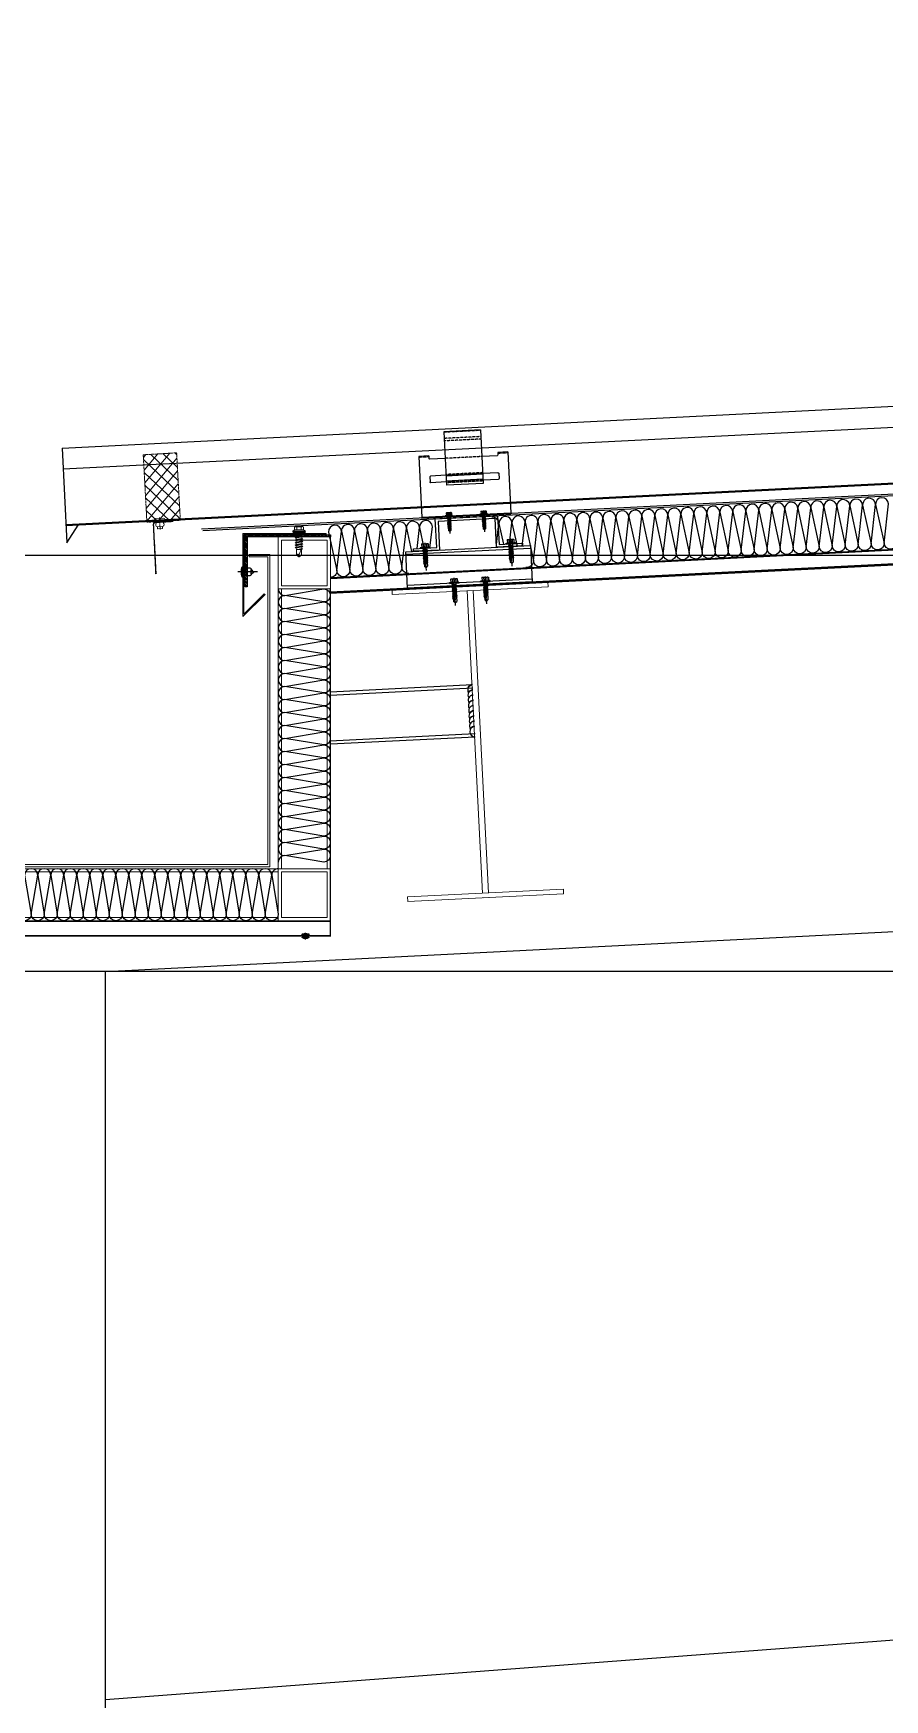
# Model space of a CAD drawing. Extents: x -599358 to 2865263, y -1062760 to 486533.
# Drawn here: x 979368 to 980186, y -666643 to -665041 of the extents above; entities that cross this region are included whole.
import ezdxf

# ---------------------------------------------------------------- set-up
doc = ezdxf.new("R2010")
doc.units = 0
for name, pattern in [('__DASH', [0.35, 0.25, -0.1]), ('CENTER', [2, 1.25, -0.25, 0.25, -0.25]), ('CENTER2', [28.575, 19.05, -3.175, 3.175, -3.175]), ('DASH', [0.35, 0.25, -0.1]), ('DOTE', [2.42, 2, -0.2, 0.02, -0.2]), ('HIDDEN', [0.375, 0.25, -0.125])]:
    doc.linetypes.add(name, pattern=pattern)
for name, color, linetype, lineweight in [('00-BW', 140, 'HIDDEN', 5), ('0CABR-零部件（螺钉、螺栓、五金件）', 53, 'Continuous', 13), ('S-dim', 81, 'Continuous', 0), ('T码、堵头、配件', 6, 'Continuous', 13), ('屋面板', 6, 'Continuous', 13), ('底板111', 5, 'Continuous', 13), ('粗', 7, 'Continuous', 50), ('紧固件', 4, 'Continuous', 13)]:
    doc.layers.add(name, color=color, linetype=linetype, lineweight=lineweight)
for name, color, linetype in [('3索引', 3, 'Continuous'), ('A-AXIS-DOTE', 14, 'DOTE'), ('A-AXIS-SYMB', 3, 'Continuous'), ('A-LIN-V', 9, 'Continuous'), ('BWM', 8, 'Continuous'), ('cen', 1, 'CENTER'), ('COLUMN', 9, 'Continuous'), ('HATCH', 66, 'Continuous'), ('PJ', 151, 'Continuous'), ('Q-焊缝', 8, 'Continuous'), ('SCREW', 233, 'Continuous'), ('SEAMLOK75 - SHEET', 6, 'Continuous'), ('ZX', 1, 'CENTER2'), ('拉铆钉', 243, 'Continuous'), ('配件', 4, 'Continuous'), ('钢承板', 253, 'Continuous')]:
    doc.layers.add(name, color=color, linetype=linetype)

# ---------------------------------------------------------------- blocks, each defined once
blk = doc.blocks.new('55555')
at = {"layer": 'A-LIN-V', "color": 4}
for p, q in [((350, 700), (8250, 1100)), ((350, 0), (8250, 600))]:
    blk.add_line(p, q, dxfattribs=at)
at = {"layer": 'COLUMN'}
blk.add_lwpolyline([(-350, 700), (-350, -14200), (350, -14200), (350, 700)], close=True, dxfattribs=at)
blk = doc.blocks.new('*U688')
at = {"layer": '紧固件', "extrusion": (-3.52327e-23, -6.31601e-13, -1)}
for p, q in [((2.5, 0), (-2.5, 0)), ((2.5, -6.1), (-2.5, -6.1))]:
    blk.add_line(p, q, dxfattribs=at)
at = {"layer": '紧固件', "color": 1, "linetype": 'CENTER', "ltscale": 0.01, "extrusion": (-3.52327e-23, -6.31601e-13, -1)}
blk.add_line((0, 2.9), (0, -8.6), dxfattribs=at)
at = {"layer": '紧固件', "extrusion": (-3.52327e-23, -6.31601e-13, -1)}
blk.add_lwpolyline([(-4, 2), (4, 2, -1), (4, 0), (2.5, 0), (2.5, -1.9, -0.72774), (2.5, -6.1), (2.5, -7.4, -0.414214), (2, -7.9), (-2, -7.9, -0.414214), (-2.5, -7.4), (-2.5, -6.1, -0.72774), (-2.5, -1.9), (-2.5, 0), (-4, 0, -1)], format="xyb", close=True, dxfattribs=at)
blk = doc.blocks.new('*U2059')
at = {"layer": 'T码、堵头、配件', "linetype": 'DASH', "ltscale": 3}
h = blk.add_hatch(dxfattribs=at)
h.set_pattern_fill('NET', color=13, scale=2, angle=45, style=0)
h.paths.add_polyline_path([(12.3, 47.5), (-12.7, 47.5), (-12.7, 0), (12.3, 0)])
at = {"layer": 'T码、堵头、配件', "color": 13, "linetype": 'DASH', "ltscale": 3}
blk.add_lwpolyline([(12.3, 47.5), (-12.7, 47.5), (-12.7, 0), (12.3, 0)], close=True, dxfattribs=at)
blk = doc.blocks.new('324')
blk.add_rational_spline([(288338.6, -582640.4, 0.3), (288352.5, -582640.3, -0.9), (288357.5, -582640.3, 2.4), (288358.4, -582640.3, 3), (288359, -582641, 3.4), (288359.6, -582641.7, 3.8), (288359.6, -582642.8, 3.8), (288359.8, -582665.9, 3.6), (288360, -582689, 3.4), (288360.2, -582689, 3.5), (288360.4, -582689, 3.7), (288360.2, -582665.9, 3.8), (288360, -582642.8, 4), (288360, -582641.5, 4), (288359.3, -582640.7, 3.6), (288358.5, -582639.8, 3.1), (288357.5, -582639.8, 2.4), (288352.5, -582639.8, -0.9), (288338.6, -582639.9, 0.3), (288338.6, -582640.2, 0.3), (288338.6, -582640.4, 0.3)], [1, 1, 1, 0.923879532509, 1, 0.923879532509, 1, 1, 1, 1, 1, 1, 1, 0.92387953251, 1, 0.92387953251, 1, 1, 1, 1, 1], degree=2, knots=[0, 0, 0, 1, 1, 1.785398, 1.785398, 2.570796, 2.570796, 3.570796, 3.570796, 4.570796, 4.570796, 5.570796, 5.570796, 6.356194, 6.356194, 7.141593, 7.141593, 8.141593, 8.141593, 9.141593, 9.141593, 9.141593])
at = {"extrusion": (0.384106, 0.002152, 0.923287), "xscale": -1, "rotation": 270.409525737971}
blk.add_blockref('*U688', (-584245.2, -263213.8, 109492.9), dxfattribs=at)
at = {"layer": 'PJ', "extrusion": (2.43172e-16, -3.263e-14, -1), "xscale": 1.36762023444512, "yscale": 1.36762023444512, "zscale": -1.36762023444512, "rotation": 359.5730164586824}
blk.add_blockref('*U2059', (-288347.5, -582639.8, 0), dxfattribs=at)
blk = doc.blocks.new('DT')
at = {"layer": '3索引', "color": 5, "extrusion": (0.072286, -0.009155, 0.997342), "rotation": 272.6791958730362}
blk.add_blockref('324', (568525.5, 315258.2, -0.3), dxfattribs=at)
blk = doc.blocks.new('34t65')
at = {"color": 2, "ltscale": 50}
for p, q in [((1430037, 238183.4), (1430157, 238183.4)), ((1430037, 238148.4), (1430037, 238183.4)), ((1430157, 238183.4), (1430157, 238148.4)), ((1430037, 238180.9), (1430157, 238180.9)), ((1430157, 238150.9), (1430037, 238150.9)), ((1430157, 238148.4), (1430037, 238148.4))]:
    blk.add_line(p, q, dxfattribs=at)
blk = doc.blocks.new('*U1726')
at = {"layer": 'PJ'}
for p, q in [((-4.4, 0.5), (-4.4, 0)), ((4.4, 0), (-4.4, 0)), ((-4.1, 0.8), (-3.1, 1)), ((4.1, 0.8), (-4.1, 0.8)), ((-3.1, 3.9), (-3.1, 1)), ((3.1, 1), (-3.1, 1)), ((2.3, 4.2), (-2.3, 4.2)), ((-2, 0.8), (-1.5, 1)), ((-1.5, 3.9), (-1.5, 1)), ((-1.5, 0), (-1.5, -1.6)), ((1.5, 3.9), (1.5, 1)), ((2.2, 0.8), (1.5, 1)), ((1.5, 0), (1.5, -1.1)), ((3.1, 3.9), (3.1, 1)), ((4.1, 0.8), (3.1, 1)), ((4.4, 0.5), (4.4, 0)), ((-2.1, -1.9), (2.1, -1.4)), ((-2.1, -1.9), (-1.5, -1.6)), ((-2.1, -1.9), (-1.5, -2.2)), ((-2.1, -3.3), (2.1, -2.8)), ((-2.1, -3.3), (-1.5, -3)), ((-2.1, -3.3), (-1.5, -3.6)), ((-2.1, -4.7), (2.1, -4.2)), ((-2.1, -4.7), (-1.5, -4.4)), ((-2.1, -4.7), (-1.5, -5)), ((-2.1, -6.1), (2.1, -5.6)), ((-2.1, -6.1), (-1.5, -5.8)), ((-2.1, -6.1), (-1.5, -6.4)), ((-2.1, -7.5), (2.1, -7)), ((-2.1, -7.5), (-1.5, -7.2)), ((-2.1, -7.5), (-1.5, -7.8)), ((-2.1, -8.9), (2.1, -8.4)), ((-2.1, -8.9), (-1.5, -8.6)), ((-2.1, -8.9), (-1.5, -9.2)), ((-2.1, -10.3), (2.1, -9.8)), ((-2.1, -10.3), (-1.5, -10)), ((-2.1, -10.3), (-1.5, -10.6)), ((-2.1, -11.7), (2.1, -11.2)), ((-2.1, -11.7), (-1.5, -11.4)), ((-2.1, -11.7), (-1.5, -12)), ((-2.1, -13.1), (-1.5, -12.8)), ((-2.1, -13.1), (-1.1, -13)), ((-2.1, -13.1), (-1.5, -13.4)), ((-1.5, -1.6), (1.5, -1.1)), ((-1.5, -2.2), (1.5, -1.7)), ((-1.5, -2.2), (-1.5, -3)), ((-1.5, -3), (1.5, -2.5)), ((-1.5, -3.6), (1.5, -3.1)), ((-1.5, -3.6), (-1.5, -4.4)), ((-1.5, -4.4), (1.5, -3.9)), ((-1.5, -5), (1.5, -4.5)), ((-1.5, -5), (-1.5, -5.8)), ((-1.5, -5.8), (1.5, -5.3)), ((-1.5, -6.4), (1.5, -5.9)), ((-1.5, -6.4), (-1.5, -7.2)), ((-1.5, -7.2), (1.5, -6.7)), ((-1.5, -7.8), (1.5, -7.3)), ((-1.5, -7.8), (-1.5, -8.6)), ((-1.5, -8.6), (1.5, -8.1)), ((-1.5, -9.2), (1.5, -8.7)), ((-1.5, -9.2), (-1.5, -10)), ((-1.5, -10), (1.5, -9.5)), ((-1.5, -10.6), (1.5, -10.1)), ((-1.5, -10.6), (-1.5, -11.4)), ((-1.5, -11.4), (1.5, -10.9)), ((-1.5, -12), (1.5, -11.5)), ((-1.5, -12), (-1.5, -12.8)), ((-1.5, -12.8), (-1, -12.7)), ((-1.5, -13.4), (-1.5, -17.2)), ((-1.5, -13.4), (-1.3, -13.4)), ((0.6, -12.4), (1.5, -12.3)), ((0.7, -12.8), (2.1, -12.6)), ((0.7, -13), (1.5, -12.9)), ((0.7, -13.8), (1.5, -13.7)), ((0.7, -14.2), (2.1, -14)), ((0.7, -14.4), (1.5, -14.3)), ((1.5, -0.3), (1.5, -1.1)), ((2.1, -1.4), (1.5, -1.1)), ((2.1, -1.4), (1.5, -1.7)), ((1.5, -1.7), (1.5, -2.5)), ((2.1, -2.8), (1.5, -2.5)), ((2.1, -2.8), (1.5, -3.1)), ((1.5, -3.1), (1.5, -3.9)), ((2.1, -4.2), (1.5, -3.9)), ((2.1, -4.2), (1.5, -4.5)), ((1.5, -4.5), (1.5, -5.3)), ((2.1, -5.6), (1.5, -5.3)), ((2.1, -5.6), (1.5, -5.9)), ((1.5, -5.9), (1.5, -6.7)), ((2.1, -7), (1.5, -6.7)), ((2.1, -7), (1.5, -7.3)), ((1.5, -7.3), (1.5, -8.1)), ((2.1, -8.4), (1.5, -8.1)), ((2.1, -8.4), (1.5, -8.7)), ((1.5, -8.7), (1.5, -9.5)), ((2.1, -9.8), (1.5, -9.5)), ((2.1, -9.8), (1.5, -10.1)), ((1.5, -10.1), (1.5, -10.9)), ((2.1, -11.2), (1.5, -10.9)), ((2.1, -11.2), (1.5, -11.5)), ((1.5, -11.5), (1.5, -12.3)), ((2.1, -12.6), (1.5, -12.3)), ((2.1, -12.6), (1.5, -12.9)), ((1.5, -12.9), (1.5, -13.7)), ((2.1, -14), (1.5, -13.7)), ((2.1, -14), (1.5, -14.3)), ((1.5, -14.3), (1.5, -17.2)), ((0, -18.6), (-1.5, -17.2)), ((0, -18.6), (1.5, -17.2))]:
    blk.add_line(p, q, dxfattribs=at)
blk.add_lwpolyline([(0, -18.6), (0.7, -14.4), (0.7, -12.7, 0.417657), (0.4, -12.4, 0.097062), (-1, -12.7), (-1.5, -13.8)], format="xyb", dxfattribs=at)
for centre, radius, start, end in [((-4.1, 0.5), 0.3, 90, 180), ((-2.3, 3.3), 0.951, 35.4009, 144.5991), ((0, 1), 3.2, 61.0594, 118.9406), ((2.3, 3.3), 0.951, 35.4009, 144.5991), ((4.1, 0.5), 0.3, 0, 90)]:
    blk.add_arc(centre, radius, start, end, dxfattribs=at)
at = {"layer": 'ZX', "ltscale": 0.2}
blk.add_line((0, 4.9), (0, -21), dxfattribs=at)
blk = doc.blocks.new('A$C2F3B4A73')
at = {"layer": '粗', "lineweight": -2}
for p, q in [((25.2, 101.1), (60.4, 101.1)), ((25.2, 101.1), (25.2, 49.6)), ((60.4, 101.1), (60.4, 49.6)), ((0, 78.7), (9.6, 78.7)), ((0, 78.7), (0, 19.8)), ((9.6, 78.7), (9.6, 76.3)), ((10.4, 75.5), (25.2, 75.5)), ((60.4, 75.5), (75.2, 75.5)), ((76, 78.7), (85.6, 78.7)), ((76, 78.7), (76, 76.3)), ((85.6, 78.7), (85.6, 19.8)), ((9.6, 58.4), (9.6, 53.6)), ((10.4, 59.2), (25.2, 59.2)), ((10.4, 52.8), (25.2, 52.8)), ((25.2, 58.4), (60.4, 58.4)), ((25.2, 53.6), (60.4, 53.6)), ((25.2, 49.6), (60.4, 49.6)), ((60.4, 59.2), (75.2, 59.2)), ((60.4, 52.8), (75.2, 52.8)), ((76, 58.4), (76, 53.6)), ((0, 19.8), (85.6, 19.8)), ((0, 18.8), (0, 19.8)), ((0, 18.8), (85.6, 18.8)), ((14.4, 19.8), (14.4, 18.8)), ((71.2, 19.8), (71.2, 18.8)), ((85.6, 19.8), (85.6, 18.8))]:
    blk.add_line(p, q, dxfattribs=at)
at = {"layer": '粗', "linetype": 'DASH', "lineweight": -2}
for p, q in [((25.2, 100.6), (60.4, 100.6)), ((25.2, 94.7), (60.4, 94.7)), ((25.2, 92.3), (60.4, 92.3)), ((0, 77.7), (9.6, 77.7)), ((25.2, 75.5), (60.4, 75.5)), ((76, 77.7), (85.6, 77.7)), ((25.2, 60), (60.4, 60)), ((25.2, 59.2), (60.4, 59.2)), ((25.2, 52.8), (60.4, 52.8)), ((25.2, 52), (60.4, 52)), ((16, 19.8), (16, 18.8)), ((21.6, 19.8), (21.6, 18.8)), ((29.6, 19.8), (29.6, 18.8)), ((35.2, 19.8), (35.2, 18.8)), ((50.4, 19.8), (50.4, 18.8)), ((56, 19.8), (56, 18.8)), ((64, 19.8), (64, 18.8)), ((69.6, 19.8), (69.6, 18.8))]:
    blk.add_line(p, q, dxfattribs=at)
at = {"layer": '粗', "lineweight": -2}
for centre, start, end in [((10.4, 76.3), 180, 270), ((75.2, 76.3), 270, 0), ((10.4, 58.4), 90, 180), ((10.4, 53.6), 180, 270), ((75.2, 58.4), 0, 90), ((75.2, 53.6), 270, 0)]:
    blk.add_arc(centre, 0.8, start, end, dxfattribs=at)
at = {"layer": '紧固件', "color": 2, "yscale": 0.8, "zscale": 0.8}
for p, xscale in [((26.1, 19.8), 0.8), ((59.5, 19.8), -0.8)]:
    blk.add_blockref('*U1726', p, dxfattribs=dict(at, xscale=xscale))
blk = doc.blocks.new('A$C51791418')
blk.add_blockref('A$C2F3B4A73', (-42.8, -15.8))
blk = doc.blocks.new('2134')
at = {"color": 1, "linetype": 'Continuous', "ltscale": 10}
for p, q in [((2311608.2, -279977.6), (2311758.2, -279977.6)), ((2311608.2, -279982.1), (2311608.2, -279977.6)), ((2311608.2, -279982.1), (2311758.2, -279982.1)), ((2311680.2, -280273.1), (2311680.2, -279982.1)), ((2311686.2, -280273.1), (2311686.2, -279982.1)), ((2311758.2, -279982.1), (2311758.2, -279977.6)), ((2311608.2, -280273.1), (2311758.2, -280273.1)), ((2311608.2, -280277.6), (2311608.2, -280273.1)), ((2311608.2, -280277.6), (2311758.2, -280277.6)), ((2311758.2, -280273.1), (2311758.2, -280277.6))]:
    blk.add_line(p, q, dxfattribs=at)
at = {"layer": 'S-dim', "ltscale": 10}
blk.add_line((2311685.4, -280277.6), (2311680.9, -280277.6), dxfattribs=at)
blk = doc.blocks.new('*U678')
at = {"layer": '拉铆钉'}
blk.add_line((-2.1, 0), (4.1, 0), dxfattribs=at)
for points in [[(-0.4, 3.2, 0.376048), (-0.4, -3.2)], [(3.4, -1.3), (3.5, -1.3, 0.414214), (3.7, -1), (3.7, 1, 0.414214), (3.5, 1.3), (3.4, 1.3)]]:
    blk.add_lwpolyline(points, format="xyb", dxfattribs=at)
for points in [[(0, -3.2), (0, 3.2), (-0.4, 3.2), (-0.4, -3.2)], [(1.6, -1.6), (0, -1.6), (0, 1.6), (1.6, 1.6)]]:
    blk.add_lwpolyline(points, close=True, dxfattribs=at)
blk.add_lwpolyline([(2.7, 3.2), (2.3, 3.2, 0.414214), (1.6, 2.6), (1.6, -2.6, 0.414214), (2.3, -3.2), (2.7, -3.2, 0.414214), (3.4, -2.6), (3.4, 2.6, 0.414214)], format="xyb", close=True, dxfattribs=at)
blk = doc.blocks.new('压块-flat-1')
at = {"layer": 'HATCH', "ltscale": 10}
h = blk.add_hatch(dxfattribs=at)
h.set_pattern_fill('ACET-2D-ANSI32', color=256, scale=0.5)
h.set_pattern_definition([(45, (-3162.4305, -11124.3203), (-1.683798, 1.683798), []), (45, (-3161.308, -11124.3203), (-1.683798, 1.683798), [])])
h.paths.add_polyline_path([(-82, 0), (-82, -2), (-2, -2), (-2, -50), (0, -50), (0, 0)])
at = {"layer": '配件', "color": 4}
blk.add_lwpolyline([(-82, 0), (-82, -2), (-2, -2), (-2, -50), (0, -50), (0, 0)], close=True, dxfattribs=at)
blk = doc.blocks.new('G$C114A11A0')
at = {"layer": '0CABR-零部件（螺钉、螺栓、五金件）'}
h = blk.add_hatch(dxfattribs=at)
h.set_pattern_fill('DOTS', color=256, scale=0.1, style=0)
h.set_pattern_definition([(0, (-261042.33595, 10165.88129), (0.079375, 0.15875), [0, -0.15875])])
h.paths.add_polyline_path([(11.9, 30.9), (0.4, 30.9), (0.4, 29.4), (11.9, 29.4)])
for p, q in [((0, 31.7), (1.9, 32.8)), ((1.9, 35.5), (1.9, 32.8)), ((1.9, 32.8), (10.4, 32.8)), ((3, 35.9), (9.3, 35.9)), ((4, 35.5), (4, 32.8)), ((8.3, 35.5), (8.3, 32.8)), ((10.4, 35.5), (10.4, 32.8)), ((12.3, 31.7), (10.4, 32.8)), ((0, 31.7), (12.3, 31.7)), ((0, 31.7), (0.3, 30.9)), ((0.3, 30.9), (12, 30.9)), ((0.4, 30.9), (0.4, 29.4)), ((0.4, 29.4), (11.9, 29.4)), ((11.9, 30.9), (11.9, 29.4)), ((12.3, 31.7), (12, 30.9))]:
    blk.add_line(p, q, dxfattribs=at)
at = {"layer": '0CABR-零部件（螺钉、螺栓、五金件）', "ltscale": 0.03}
for p, q in [((3.4, 29.4), (2.6, 28.9)), ((3.4, 28.4), (2.6, 28.9)), ((9.8, 27.7), (2.6, 28.9)), ((3.4, 27), (2.6, 26.5)), ((3.4, 26), (2.6, 26.5)), ((2.6, 26.5), (9.8, 25.3)), ((3.4, 24.6), (2.6, 24.1)), ((3.4, 23.6), (2.6, 24.1)), ((2.6, 24.1), (9.8, 22.9)), ((3.4, 22.2), (2.6, 21.7)), ((3.4, 21.2), (2.6, 21.7)), ((9.8, 20.5), (2.6, 21.7)), ((3.4, 19.8), (2.6, 19.3)), ((3.4, 18.8), (2.6, 19.3)), ((2.6, 19.3), (9.8, 18.1)), ((3.4, 17.4), (2.6, 16.9)), ((9.8, 15.7), (2.6, 16.9)), ((3.4, 16.4), (2.6, 16.9)), ((3.4, 29.4), (8.9, 28.2)), ((3.4, 28.4), (8.9, 27.2)), ((3.4, 28.4), (3.4, 27)), ((8.9, 25.8), (3.4, 27)), ((3.4, 26), (8.9, 24.8)), ((3.4, 26), (3.4, 24.6)), ((8.9, 23.4), (3.4, 24.6)), ((3.4, 23.6), (3.4, 22.2)), ((8.9, 22.4), (3.4, 23.6)), ((3.4, 22.2), (8.9, 21)), ((3.4, 21.2), (3.4, 19.8)), ((3.4, 21.2), (8.9, 20)), ((8.9, 18.6), (3.4, 19.8)), ((8.9, 17.6), (3.4, 18.8)), ((3.4, 18.8), (3.4, 17.4)), ((3.4, 17.4), (8.9, 16.2)), ((3.4, 17.4), (8.9, 16.2)), ((3.4, 16.4), (8.9, 15.1)), ((3.6, 14.7), (3.4, 16.4)), ((8.9, 29.4), (8.9, 28.2)), ((8.9, 28.2), (9.8, 27.7)), ((8.9, 27.2), (9.8, 27.7)), ((8.9, 27.2), (8.9, 25.8)), ((8.9, 25.8), (9.8, 25.3)), ((8.9, 24.8), (9.8, 25.3)), ((8.9, 24.8), (8.9, 23.4)), ((8.9, 23.4), (9.8, 22.9)), ((8.9, 22.4), (9.8, 22.9)), ((8.9, 22.4), (8.9, 21)), ((8.9, 21), (9.8, 20.5)), ((8.9, 20), (9.8, 20.5)), ((8.9, 20), (8.9, 18.6)), ((8.9, 18.6), (9.8, 18.1)), ((8.9, 17.6), (9.8, 18.1)), ((8.9, 17.6), (8.9, 16.2)), ((8.9, 16.2), (9.8, 15.7)), ((3.6, 14.8), (2.9, 14.4)), ((2.9, 14.4), (3.7, 14.2)), ((3.7, 13.9), (2.9, 14.4)), ((3.6, 14.7), (3.8, 13.6)), ((3.8, 13.6), (3.8, 8.4)), ((3.8, 8.4), (6, 6.9)), ((3.9, 14.9), (6.2, 9.2)), ((3.9, 14.8), (7, 13.9)), ((4.1, 14.1), (5, 13.9)), ((8.6, 13.9), (4.2, 13.9)), ((8.6, 8.4), (6.3, 6.9)), ((8.6, 13.9), (8.9, 15.1)), ((8.6, 13.9), (8.6, 8.4)), ((8.9, 15.1), (9.8, 15.7))]:
    blk.add_line(p, q, dxfattribs=at)
at = {"layer": '0CABR-零部件（螺钉、螺栓、五金件）'}
for centre, radius, start, end in [((3, 34.3), 1.59, 48.3968, 131.6032), ((6.2, 30.1), 5.78, 68.4898, 111.5102), ((9.3, 34.3), 1.59, 48.3968, 131.6032)]:
    blk.add_arc(centre, radius, start, end, dxfattribs=at)
at = {"layer": '0CABR-零部件（螺钉、螺栓、五金件）', "ltscale": 0.03}
for centre, radius, start, end in [((3.8, 14.8), 0.147, 16.3775, 187.739), ((6.2, 7.1), 0.267, 235, 305), ((7.1, 8), 1.53, 15.6219, 127.3885), ((3.2, 8), 3.25, 338.5847, 22.4418)]:
    blk.add_arc(centre, radius, start, end, dxfattribs=at)
blk = doc.blocks.new('*U676')
at = {"layer": 'cen', "ltscale": 0.3}
blk.add_line((14, 0), (-5, 0), dxfattribs=at)
at = {"layer": 'SCREW'}
for p, q in [((-0.9, 5), (-0.9, -5)), ((0, 5), (-0.9, 5)), ((0, -5), (0, 5)), ((4, 2.2), (0, 2.2)), ((4, 2.2), (4, -2.3)), ((8.7, 2), (8, 2.2)), ((8, 2.2), (8, -2.2)), ((9.9, 0.8), (8.7, 2)), ((10.2, 0.7), (9.9, 0.8)), ((9.9, -0.2), (10.2, 0.7)), ((-0.9, -5), (0, -5)), ((4, -2.3), (0, -2.3)), ((8, -2.2), (9.9, -0.2))]:
    blk.add_line(p, q, dxfattribs=at)
for centre, radius, start, end in [((17.3, 0), 18.8, 164.6076, 195.3924), ((6, 1.9), 2.04, 7.579, 172.421), ((6, -1.9), 2.04, 187.579, 352.421)]:
    blk.add_arc(centre, radius, start, end, dxfattribs=at)
blk = doc.blocks.new('800')
at = {"color": 2, "ltscale": 50}
for p, q in [((978737.4, -665844.4), (978737.4, -665525.5)), ((978787.4, -665844.4), (978787.4, -665525.5)), ((979603.4, -665844.4), (979603.4, -665525.5)), ((979653.4, -665844.4), (979653.4, -665525.5)), ((978740.4, -665844.4), (978740.4, -665575.5)), ((978784.4, -665844.4), (978784.4, -665575.5)), ((979606.4, -665844.4), (979606.4, -665575.5)), ((979650.4, -665844.4), (979650.4, -665575.5)), ((979603.4, -665844.4), (978737.4, -665844.4)), ((979603.4, -665847.4), (978787.4, -665847.4)), ((979503.4, -665894.4), (978737.4, -665894.4)), ((979603.4, -665891.4), (978787.4, -665891.4))]:
    blk.add_line(p, q, dxfattribs=at)
at = {"color": 4, "ltscale": 50}
for p, q in [((979653.4, -665894.4), (978737.4, -665894.4)), ((979653.4, -665895.2), (978737.4, -665895.2)), ((979653.4, -665908.6), (978737.4, -665908.6)), ((979653.4, -665909.4), (978737.4, -665909.4))]:
    blk.add_line(p, q, dxfattribs=at)
at = {"color": 2, "ltscale": 50}
for points in [[(978737.4, -665525.5), (978737.4, -665575.5), (978787.4, -665575.5), (978787.4, -665525.5)], [(978740.4, -665528.5), (978740.4, -665572.5), (978784.4, -665572.5), (978784.4, -665528.5)], [(979603.4, -665525.5), (979603.4, -665575.5), (979653.4, -665575.5), (979653.4, -665525.5)], [(979606.4, -665528.5), (979606.4, -665572.5), (979650.4, -665572.5), (979650.4, -665528.5)], [(978737.4, -665844.4), (978737.4, -665894.4), (978787.4, -665894.4), (978787.4, -665844.4)], [(978740.4, -665847.4), (978740.4, -665891.4), (978784.4, -665891.4), (978784.4, -665847.4)], [(979603.4, -665844.4), (979603.4, -665894.4), (979653.4, -665894.4), (979653.4, -665844.4)], [(979606.4, -665847.4), (979606.4, -665891.4), (979650.4, -665891.4), (979650.4, -665847.4)]]:
    blk.add_lwpolyline(points, close=True, dxfattribs=at)
at = {"color": 1, "ltscale": 50}
blk.add_lwpolyline([(978815.4, -665544.5), (978797.4, -665544.5), (978797.4, -665840.5), (979593.4, -665840.5), (979593.4, -665544.5), (979575.4, -665544.5), (979575.4, -665542.5), (979595.4, -665542.5), (979595.4, -665842.5), (978795.4, -665842.5), (978795.4, -665542.5), (978815.4, -665542.5)], close=True, dxfattribs=at)
at = {"layer": 'A-LIN-V'}
for points in [[(979250.4, -665840.5), (979220.4, -665781.3), (979120.4, -665781.3), (979090.4, -665840.5), (979250.4, -665840.5)], [(979120.4, -665840.5), (979120.4, -666429.3)], [(979220.4, -665840.5), (979220.4, -666429.3)]]:
    blk.add_lwpolyline(points, dxfattribs=at)
at = {"layer": 'BWM'}
for points in [[(979603.4, -665575.5, 0.414214), (979609.6, -665581.8), (979647.1, -665575.5, -1), (979647.1, -665588), (979609.6, -665581.8, 1), (979609.6, -665594.3), (979647.1, -665588, -1), (979647.1, -665600.5), (979609.6, -665594.3, 1), (979609.6, -665606.8), (979647.1, -665600.5, -1), (979647.1, -665613), (979609.6, -665606.8, 1), (979609.6, -665619.3), (979647.1, -665613, -1), (979647.1, -665625.5), (979609.6, -665619.3, 1), (979609.6, -665631.8), (979647.1, -665625.5, -1), (979647.1, -665638), (979609.6, -665631.8, 1), (979609.6, -665644.3), (979647.1, -665638, -1), (979647.1, -665650.5), (979609.6, -665644.3, 1), (979609.6, -665656.8), (979647.1, -665650.5, -1), (979647.1, -665663), (979609.6, -665656.8, 1), (979609.6, -665669.3), (979647.1, -665663, -1), (979647.1, -665675.5), (979609.6, -665669.3, 1), (979609.6, -665681.8), (979647.1, -665675.5, -1), (979647.1, -665688), (979609.6, -665681.8, 1), (979609.6, -665694.3), (979647.1, -665688, -1), (979647.1, -665700.5), (979609.6, -665694.3, 1), (979609.6, -665706.8), (979647.1, -665700.5, -1), (979647.1, -665713), (979609.6, -665706.8, 1), (979609.6, -665719.3), (979647.1, -665713, -1), (979647.1, -665725.5), (979609.6, -665719.3, 1), (979609.6, -665731.8), (979647.1, -665725.5, -1), (979647.1, -665738), (979609.6, -665731.8, 1), (979609.6, -665744.3), (979647.1, -665738, -1), (979647.1, -665750.5), (979609.6, -665744.3, 1), (979609.6, -665756.8), (979647.1, -665750.5, -1), (979647.1, -665763), (979609.6, -665756.8, 1), (979609.6, -665769.3), (979647.1, -665763, -1), (979647.1, -665775.5), (979609.6, -665769.3, 1), (979609.6, -665781.8), (979647.1, -665775.5, -1), (979647.1, -665788), (979609.6, -665781.8, 1), (979609.6, -665794.3), (979647.1, -665788, -1), (979647.1, -665800.5), (979609.6, -665794.3, 1), (979609.6, -665806.8), (979647.1, -665800.5, -1), (979647.1, -665813), (979609.6, -665806.8, 1), (979609.6, -665819.3), (979647.1, -665813, -1), (979647.1, -665825.5), (979609.6, -665819.3, 1), (979609.6, -665831.8), (979647.1, -665825.5, -1), (979647.1, -665838), (979609.6, -665831.8, 0.414214), (979603.4, -665838)], [(978737.4, -665844.4, -0.414214), (978743.6, -665838.2), (978781.1, -665844.4, 1), (978781.1, -665831.9), (978743.6, -665838.2, -1), (978743.6, -665825.7), (978781.1, -665831.9, 1), (978781.1, -665819.4), (978743.6, -665825.7, -1), (978743.6, -665813.2), (978781.1, -665819.4, 1), (978781.1, -665806.9), (978743.6, -665813.2, -1), (978743.6, -665800.7), (978781.1, -665806.9, 1), (978781.1, -665794.4), (978743.6, -665800.7, -1), (978743.6, -665788.2), (978781.1, -665794.4, 1), (978781.1, -665781.9), (978743.6, -665788.2, -1), (978743.6, -665775.7), (978781.1, -665781.9, 1), (978781.1, -665769.4), (978743.6, -665775.7, -1), (978743.6, -665763.2), (978781.1, -665769.4, 1), (978781.1, -665756.9), (978743.6, -665763.2, -1), (978743.6, -665750.7), (978781.1, -665756.9, 1), (978781.1, -665744.4), (978743.6, -665750.7, -1), (978743.6, -665738.2), (978781.1, -665744.4, 1), (978781.1, -665731.9), (978743.6, -665738.2, -1), (978743.6, -665725.7), (978781.1, -665731.9, 1), (978781.1, -665719.4), (978743.6, -665725.7, -1), (978743.6, -665713.2), (978781.1, -665719.4, 1), (978781.1, -665706.9), (978743.6, -665713.2, -1), (978743.6, -665700.7), (978781.1, -665706.9, 1), (978781.1, -665694.4), (978743.6, -665700.7, -1), (978743.6, -665688.2), (978781.1, -665694.4, 1), (978781.1, -665681.9), (978743.6, -665688.2, -1), (978743.6, -665675.7), (978781.1, -665681.9, 1), (978781.1, -665669.4), (978743.6, -665675.7, -1), (978743.6, -665663.2), (978781.1, -665669.4, 1), (978781.1, -665656.9), (978743.6, -665663.2, -1), (978743.6, -665650.7), (978781.1, -665656.9, 1), (978781.1, -665644.4), (978743.6, -665650.7, -1), (978743.6, -665638.2), (978781.1, -665644.4, 1), (978781.1, -665631.9), (978743.6, -665638.2, -1), (978743.6, -665625.7), (978781.1, -665631.9, 1), (978781.1, -665619.4), (978743.6, -665625.7, -1), (978743.6, -665613.2), (978781.1, -665619.4, 1), (978781.1, -665606.9), (978743.6, -665613.2, -1), (978743.6, -665600.7), (978781.1, -665606.9, 1), (978781.1, -665594.4), (978743.6, -665600.7, -1), (978743.6, -665588.2), (978781.1, -665594.4, 1), (978781.1, -665581.9), (978743.6, -665588.2, -0.414214), (978737.4, -665581.9)], [(979603.4, -665844.4, 0.414214), (979597.1, -665850.7), (979603.4, -665888.2, -1), (979590.9, -665888.2), (979597.1, -665850.7, 1), (979584.6, -665850.7), (979590.9, -665888.2, -1), (979578.4, -665888.2), (979584.6, -665850.7, 1), (979572.1, -665850.7), (979578.4, -665888.2, -1), (979565.9, -665888.2), (979572.1, -665850.7, 1), (979559.6, -665850.7), (979565.9, -665888.2, -1), (979553.4, -665888.2), (979559.6, -665850.7, 1), (979547.1, -665850.7), (979553.4, -665888.2, -1), (979540.9, -665888.2), (979547.1, -665850.7, 1), (979534.6, -665850.7), (979540.9, -665888.2, -1), (979528.4, -665888.2), (979534.6, -665850.7, 1), (979522.1, -665850.7), (979528.4, -665888.2, -1), (979515.9, -665888.2), (979522.1, -665850.7, 1), (979509.6, -665850.7), (979515.9, -665888.2, -1), (979503.4, -665888.2), (979509.6, -665850.7, 1), (979497.1, -665850.7), (979503.4, -665888.2, -1), (979490.9, -665888.2), (979497.1, -665850.7, 1), (979484.6, -665850.7), (979490.9, -665888.2, -1), (979478.4, -665888.2), (979484.6, -665850.7, 1), (979472.1, -665850.7), (979478.4, -665888.2, -1), (979465.9, -665888.2), (979472.1, -665850.7, 1), (979459.6, -665850.7), (979465.9, -665888.2, -1), (979453.4, -665888.2), (979459.6, -665850.7, 1), (979447.1, -665850.7), (979453.4, -665888.2, -1), (979440.9, -665888.2), (979447.1, -665850.7, 1), (979434.6, -665850.7), (979440.9, -665888.2, -1), (979428.4, -665888.2), (979434.6, -665850.7, 1), (979422.1, -665850.7), (979428.4, -665888.2, -1), (979415.9, -665888.2), (979422.1, -665850.7, 1), (979409.6, -665850.7), (979415.9, -665888.2, -1), (979403.4, -665888.2), (979409.6, -665850.7, 1), (979397.1, -665850.7), (979403.4, -665888.2, -1), (979390.9, -665888.2), (979397.1, -665850.7, 1), (979384.6, -665850.7), (979390.9, -665888.2, -1), (979378.4, -665888.2), (979384.6, -665850.7, 1), (979372.1, -665850.7), (979378.4, -665888.2, -1), (979365.9, -665888.2), (979372.1, -665850.7, 1), (979359.6, -665850.7), (979365.9, -665888.2, -1), (979353.4, -665888.2), (979359.6, -665850.7, 1), (979347.1, -665850.7), (979353.4, -665888.2, -1), (979340.9, -665888.2), (979347.1, -665850.7, 1), (979334.6, -665850.7), (979340.9, -665888.2, -1), (979328.4, -665888.2), (979334.6, -665850.7, 1), (979322.1, -665850.7), (979328.4, -665888.2, -1), (979315.9, -665888.2), (979322.1, -665850.7, 1), (979309.6, -665850.7), (979315.9, -665888.2, -1), (979303.4, -665888.2), (979309.6, -665850.7, 1), (979297.1, -665850.7), (979303.4, -665888.2, -1), (979290.9, -665888.2), (979297.1, -665850.7, 1), (979284.6, -665850.7), (979290.9, -665888.2, -1), (979278.4, -665888.2), (979284.6, -665850.7, 1), (979272.1, -665850.7), (979278.4, -665888.2, -1), (979265.9, -665888.2), (979272.1, -665850.7, 1), (979259.6, -665850.7), (979265.9, -665888.2, -1), (979253.4, -665888.2), (979259.6, -665850.7, 1), (979247.1, -665850.7), (979253.4, -665888.2, -1), (979240.9, -665888.2), (979247.1, -665850.7, 1), (979234.6, -665850.7), (979240.9, -665888.2, -1), (979228.4, -665888.2), (979234.6, -665850.7, 1), (979222.1, -665850.7), (979228.4, -665888.2, -1), (979215.9, -665888.2), (979222.1, -665850.7, 1), (979209.6, -665850.7), (979215.9, -665888.2, -1), (979203.4, -665888.2), (979209.6, -665850.7, 1), (979197.1, -665850.7), (979203.4, -665888.2, -1), (979190.9, -665888.2), (979197.1, -665850.7, 1), (979184.6, -665850.7), (979190.9, -665888.2, -1), (979178.4, -665888.2), (979184.6, -665850.7, 1), (979172.1, -665850.7), (979178.4, -665888.2, -1), (979165.9, -665888.2), (979172.1, -665850.7, 1), (979159.6, -665850.7), (979165.9, -665888.2, -1), (979153.4, -665888.2), (979159.6, -665850.7, 1), (979147.1, -665850.7), (979153.4, -665888.2, -1), (979140.9, -665888.2), (979147.1, -665850.7, 1), (979134.6, -665850.7), (979140.9, -665888.2, -1), (979128.4, -665888.2), (979134.6, -665850.7, 1), (979122.1, -665850.7), (979128.4, -665888.2, -1), (979115.9, -665888.2), (979122.1, -665850.7, 1), (979109.6, -665850.7), (979115.9, -665888.2, -1), (979103.4, -665888.2), (979109.6, -665850.7, 1), (979097.1, -665850.7), (979103.4, -665888.2, -1), (979090.9, -665888.2), (979097.1, -665850.7, 1), (979084.6, -665850.7), (979090.9, -665888.2, -1), (979078.4, -665888.2), (979084.6, -665850.7, 1), (979072.1, -665850.7), (979078.4, -665888.2, -1), (979065.9, -665888.2), (979072.1, -665850.7, 1), (979059.6, -665850.7), (979065.9, -665888.2, -1), (979053.4, -665888.2), (979059.6, -665850.7, 1), (979047.1, -665850.7), (979053.4, -665888.2, -1), (979040.9, -665888.2), (979047.1, -665850.7, 1), (979034.6, -665850.7), (979040.9, -665888.2, -1), (979028.4, -665888.2), (979034.6, -665850.7, 1), (979022.1, -665850.7), (979028.4, -665888.2, -1), (979015.9, -665888.2), (979022.1, -665850.7, 1), (979009.6, -665850.7), (979015.9, -665888.2, -1), (979003.4, -665888.2), (979009.6, -665850.7, 1), (978997.1, -665850.7), (979003.4, -665888.2, -1), (978990.9, -665888.2), (978997.1, -665850.7, 1), (978984.6, -665850.7), (978990.9, -665888.2, -1), (978978.4, -665888.2), (978984.6, -665850.7, 1), (978972.1, -665850.7), (978978.4, -665888.2, -1), (978965.9, -665888.2), (978972.1, -665850.7, 1), (978959.6, -665850.7), (978965.9, -665888.2, -1), (978953.4, -665888.2), (978959.6, -665850.7, 1), (978947.1, -665850.7), (978953.4, -665888.2, -1), (978940.9, -665888.2), (978947.1, -665850.7, 1), (978934.6, -665850.7), (978940.9, -665888.2, -1), (978928.4, -665888.2), (978934.6, -665850.7, 1), (978922.1, -665850.7), (978928.4, -665888.2, -1), (978915.9, -665888.2), (978922.1, -665850.7, 1), (978909.6, -665850.7), (978915.9, -665888.2, -1), (978903.4, -665888.2), (978909.6, -665850.7, 1), (978897.1, -665850.7), (978903.4, -665888.2, -1), (978890.9, -665888.2), (978897.1, -665850.7, 1), (978884.6, -665850.7), (978890.9, -665888.2, -1), (978878.4, -665888.2), (978884.6, -665850.7, 1), (978872.1, -665850.7), (978878.4, -665888.2, -1), (978865.9, -665888.2), (978872.1, -665850.7, 1), (978859.6, -665850.7), (978865.9, -665888.2, -1), (978853.4, -665888.2), (978859.6, -665850.7, 1), (978847.1, -665850.7), (978853.4, -665888.2, -1), (978840.9, -665888.2), (978847.1, -665850.7, 1), (978834.6, -665850.7), (978840.9, -665888.2, -1), (978828.4, -665888.2), (978834.6, -665850.7, 1), (978822.1, -665850.7), (978828.4, -665888.2, -1), (978815.9, -665888.2), (978822.1, -665850.7, 1), (978809.6, -665850.7), (978815.9, -665888.2, -1), (978803.4, -665888.2), (978809.6, -665850.7, 1), (978797.1, -665850.7), (978803.4, -665888.2, -1), (978790.9, -665888.2), (978797.1, -665850.7, 0.414214), (978790.9, -665844.4)]]:
    blk.add_lwpolyline(points, format="xyb", dxfattribs=at)
at = {"layer": '屋面板', "color": 6}
for points in [[(978741.4, -665523.1), (978820.4, -665523.1), (978820.4, -665599.7), (978800.9, -665580.2), (978800.1, -665580.9), (978821.4, -665602.1), (978821.4, -665522.1), (978741.4, -665522.1)], [(979649.4, -665523.1), (979570.4, -665523.1), (979570.4, -665599.7), (979589.9, -665580.2), (979590.6, -665580.9), (979569.4, -665602.1), (979569.4, -665522.1), (979649.4, -665522.1)]]:
    blk.add_lwpolyline(points, close=True, dxfattribs=at)
at = {"layer": '钢承板', "color": 4, "const_width": 1}
for points in [[(978737.4, -665574.5), (978737.4, -665909.4), (978787.4, -665909.4)], [(979653.4, -665574.5), (979653.4, -665909.4), (979603.4, -665909.4)]]:
    blk.add_lwpolyline(points, dxfattribs=at)
blk.add_blockref('压块-flat-1', (978819.4, -665523.5))
at = {"xscale": -1}
blk.add_blockref('压块-flat-1', (979571.4, -665523.5), dxfattribs=at)
for name, p, rotation in [('*U676', (978821.4, -665559.1, 0), 180), ('*U678', (978762.4, -665910.3), 90.00000000000001)]:
    blk.add_blockref(name, p, dxfattribs=dict(rotation=rotation))
at = {"xscale": -1, "rotation": 180}
blk.add_blockref('*U676', (979569.4, -665559.1, 0), dxfattribs=at)
at = {"layer": '00-BW', "rotation": 359.9973387277178}
blk.add_blockref('G$C114A11A0', (978759.2, -665551.5), dxfattribs=at)
at = {"layer": '00-BW', "xscale": -1, "rotation": 0.002661272282225014}
blk.add_blockref('G$C114A11A0', (979629.5, -665551.5), dxfattribs=at)

msp = doc.modelspace()

# ---------------------------------------------------------------- linework, layer by layer
at = {"color": 1, "ltscale": 50}
for p, q in [((987337.1, -665125.2), (979529.6, -665518)), ((987337.1, -665126.7), (979530.9, -665519.5))]:
    msp.add_line(p, q, dxfattribs=at)
at = {"color": 4, "ltscale": 50}
for p, q in [((979653.4, -665564.5), (987337.1, -665177.9, 0)), ((979653.4, -665565.3), (987337.1, -665178.7, 0)), ((979652.9, -665579.5), (987337.1, -665192.9, 0)), ((979653.4, -665578.7), (987337.1, -665192.1, 0))]:
    msp.add_line(p, q, dxfattribs=at)
at = {"color": 2, "ltscale": 50}
msp.add_line((979653.4, -665578.4), (987337.1, -665191.8, 0), dxfattribs=at)
at = {"color": 2, "elevation": 0}
msp.add_lwpolyline([(979733.2, -665536.8), (979755.7, -665535.7), (979754.3, -665508.2), (979814.2, -665505.2), (979815.6, -665532.7), (979838, -665531.5), (979838.2, -665534), (979813.2, -665535.3), (979811.8, -665507.8), (979756.9, -665510.6), (979758.3, -665538.1), (979733.3, -665539.3)], close=True, dxfattribs=at)
at = {"layer": 'A-AXIS-DOTE', "linetype": '__DASH', "ltscale": 2}
for p, q in [((1070356.7, -665543.2), (970318.1, -665543.2)), ((1070356.7, -665943.2), (970318.1, -665943.2))]:
    msp.add_line(p, q, dxfattribs=at)
at = {"layer": 'A-AXIS-SYMB', "ltscale": 10}
for p, q in [((979653.4, -665674.5, 0), (979790.1, -665667.5, 0)), ((979653.4, -665677.5, 0), (979790.3, -665670.5, 0)), ((979652.9, -665721.5, 0), (979792.5, -665714.5, 0)), ((979653.4, -665724.5, 0), (979792.6, -665717.5, 0))]:
    msp.add_line(p, q, dxfattribs=at)
at = {"layer": 'BWM', "elevation": 0}
for points in [[(980198.1, -665530.8, -1), (980185.7, -665531.4), (980190, -665493.7, 1), (980177.5, -665494.3), (980185.7, -665531.4, -1), (980173.2, -665532), (980177.5, -665494.3, 1), (980165, -665494.9), (980173.2, -665532, -1), (980160.7, -665532.7), (980165, -665494.9, 1), (980152.6, -665495.6), (980160.7, -665532.7, -1), (980148.2, -665533.3), (980152.6, -665495.6, 1), (980140.1, -665496.2), (980148.2, -665533.3, -1), (980135.7, -665533.9), (980140.1, -665496.2, 1), (980127.6, -665496.8), (980135.7, -665533.9, -1), (980123.2, -665534.6), (980127.6, -665496.8, 1), (980115.1, -665497.4), (980123.2, -665534.6, -1), (980110.8, -665535.2), (980115.1, -665497.4, 1), (980102.6, -665498.1), (980110.8, -665535.2, -1), (980098.3, -665535.8), (980102.6, -665498.1, 1), (980090.1, -665498.7), (980098.3, -665535.8, -1), (980085.8, -665536.4), (980090.1, -665498.7, 1), (980077.7, -665499.3), (980085.8, -665536.4, -1), (980073.3, -665537.1), (980077.7, -665499.3, 1), (980065.2, -665499.9), (980073.3, -665537.1, -1), (980060.8, -665537.7), (980065.2, -665499.9, 1), (980052.7, -665500.6), (980060.8, -665537.7, -1), (980048.3, -665538.3), (980052.7, -665500.6, 1), (980040.2, -665501.2), (980048.3, -665538.3, -1), (980035.8, -665539), (980040.2, -665501.2, 1), (980027.7, -665501.8), (980035.8, -665539, -1), (980023.4, -665539.6), (980027.7, -665501.8, 1), (980015.2, -665502.5), (980023.4, -665539.6, -1), (980010.9, -665540.2), (980015.2, -665502.5, 1), (980002.8, -665503.1), (980010.9, -665540.2, -1), (979998.4, -665540.8), (980002.8, -665503.1, 1), (979990.3, -665503.7), (979998.4, -665540.8, -1), (979985.9, -665541.5), (979990.3, -665503.7, 1), (979977.8, -665504.3), (979985.9, -665541.5, -1), (979973.4, -665542.1), (979977.8, -665504.3, 1), (979965.3, -665505), (979973.4, -665542.1, -1), (979960.9, -665542.7), (979965.3, -665505, 1), (979952.8, -665505.6), (979960.9, -665542.7, -1), (979948.5, -665543.4), (979952.8, -665505.6, 1), (979940.3, -665506.2), (979948.5, -665543.4, -1), (979936, -665544), (979940.3, -665506.2, 1), (979927.8, -665506.9), (979936, -665544, -1), (979923.5, -665544.6), (979927.8, -665506.9, 1), (979915.4, -665507.5), (979923.5, -665544.6, -1), (979911, -665545.2), (979915.4, -665507.5, 1), (979902.9, -665508.1), (979911, -665545.2, -1), (979898.5, -665545.9), (979902.9, -665508.1, 1), (979890.4, -665508.7), (979895.3, -665531.2)], [(979728.7, -665560.7, -0.414214), (979722.2, -665554.7), (979726.5, -665517, 1), (979714, -665517.6), (979722.2, -665554.7, -1), (979709.7, -665555.4), (979714, -665517.6, 1), (979701.5, -665518.2), (979709.7, -665555.4, -1), (979697.2, -665556), (979701.5, -665518.2, 1), (979689.1, -665518.9), (979697.2, -665556, -1), (979684.7, -665556.6), (979689.1, -665518.9, 1), (979676.6, -665519.5), (979684.7, -665556.6, -1), (979672.2, -665557.2), (979676.6, -665519.5, 1), (979664.1, -665520.1), (979672.2, -665557.2, -1), (979659.7, -665557.9), (979664.1, -665520.1, 1), (979651.6, -665520.8), (979659.7, -665557.9, -0.434688), (979653.4, -665564.4, -0.434688)], [(979736.7, -665536.6), (979739, -665516.4, 1), (979726.5, -665517), (979731.4, -665539.4)], [(979749.1, -665536), (979751.5, -665515.7, 1), (979739, -665516.4), (979743.4, -665536.3)], [(979813.1, -665532.8), (979815.5, -665512.5, 0.423997), (979808.7, -665506.6)], [(979825.6, -665532.2), (979828, -665511.9, 1), (979815.5, -665512.5), (979819.9, -665532.5)], [(979837.8, -665534), (979840.5, -665511.3, 1), (979828, -665511.9), (979832.9, -665534.3)], [(979905.1, -665551.8, -0.414214), (979898.5, -665545.9), (979902.9, -665508.1, 1), (979890.4, -665508.7), (979898.5, -665545.9, -1), (979886, -665546.5), (979890.4, -665508.7, 1), (979877.9, -665509.4), (979886, -665546.5, -1), (979873.6, -665547.1), (979877.9, -665509.4, 1), (979865.4, -665510), (979873.6, -665547.1, -1), (979861.1, -665547.7), (979865.4, -665510, 1), (979852.9, -665510.6), (979861.1, -665547.7, -1), (979848.6, -665548.4), (979852.9, -665510.6, 1), (979840.5, -665511.3), (979848.6, -665548.4, -0.485127), (979841.2, -665554.8, -0.485127)]]:
    msp.add_lwpolyline(points, format="xyb", dxfattribs=at)
at = {"layer": 'Q-焊缝', "elevation": 0}
msp.add_lwpolyline([(979785.9, -665670.2, -0.267949), (979790.1, -665667.5, 0.57735), (979786.2, -665675.2, -0.267949), (979790.4, -665672.5, 0.57735), (979786.4, -665680.2, -0.267949), (979790.6, -665677.5, 0.57735), (979786.7, -665685.2, -0.267949), (979790.9, -665682.5, 0.57735), (979786.9, -665690.2, -0.267949), (979791.1, -665687.5, 0.57735), (979787.2, -665695.2, -0.267949), (979791.4, -665692.5, 0.57735), (979787.4, -665700.2, -0.267949), (979791.6, -665697.5, 0.57735), (979787.7, -665705.2, -0.267949), (979791.9, -665702.5, 0.57735), (979787.9, -665710.2, -0.267949), (979792.1, -665707.5, 1), (979792.6, -665717.5)], format="xyb", dxfattribs=at)
at = {"layer": 'SEAMLOK75 - SHEET'}
for p, q in [((979395.5, -665440, 0), (987318.6, -665041.4, 0)), ((979396.5, -665460, 0), (987312.9, -665061.7, 0)), ((987319.7, -665115.4, 0), (979399.3, -665513.9, 0)), ((987322.3, -665116.3, 0), (979399.3, -665514.9, 0)), ((979395.5, -665440), (979400.1, -665531, 0)), ((979400.1, -665531), (979411, -665514.3, 0))]:
    msp.add_line(p, q, dxfattribs=at)

# ---------------------------------------------------------------- block references
at = {"extrusion": (0.405978, 0.015562, 0.91375), "xscale": -1, "rotation": 267.0177680869565}
msp.add_blockref('DT', (-702540.9, -871069.8, 387300.8), dxfattribs=at)
at = {"rotation": 2.880198892200936}
msp.add_blockref('34t65', (-436536.5, -975278.4, 0), dxfattribs=at)
at = {"xscale": -1, "rotation": 270}
msp.add_blockref('*U678', (979629.6, -665910.3), dxfattribs=at)
at = {"layer": 'A-LIN-V'}
msp.add_blockref('55555', (979087.4, -666643.2), dxfattribs=at)
at = {"layer": 'S-dim', "xscale": -1, "rotation": 2.898576669996675}
msp.add_blockref('2134', (3274355.3, -269055.8, 0), dxfattribs=at)
at = {"layer": 'SEAMLOK75 - SHEET', "xscale": -1, "rotation": 2.880198892200871}
msp.add_blockref('A$C51791418', (979784.3, -665508.7, 0), dxfattribs=at)
at = {"layer": '底板111'}
msp.add_blockref('800', (0, 0), dxfattribs=at)
at = {"layer": '紧固件', "xscale": -1.023999999801318, "yscale": 1.023999999801318, "zscale": 1.023999999801318, "rotation": 2.880198892200871}
for p in [(979744.4, -665536.2, 0), (979826.8, -665532.1, 0), (979802.4, -665568.4, 0), (979772.4, -665569.9, 0)]:
    msp.add_blockref('*U1726', p, dxfattribs=at)

doc.saveas('drawing.dxf')
